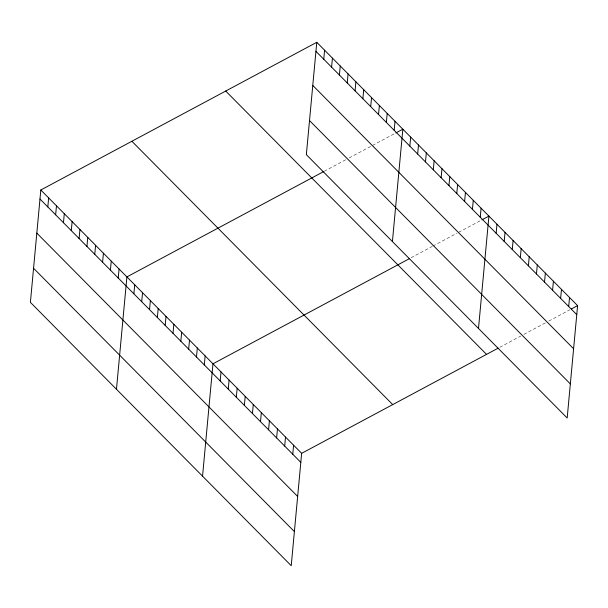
<?xml version="1.0" encoding="UTF-8"?>
<svg xmlns="http://www.w3.org/2000/svg" width="608" height="608" viewBox="0 0 608 608"><rect width="100%" height="100%" fill="white"/><g stroke="black" fill="none" stroke-linecap="round" stroke-linejoin="round"><path stroke-width="0.46" stroke-dasharray="3.04 2.28" d="M324.239 171.281L346.028 159.615M349.144 157.951L371.716 145.867M372.491 145.449L395.063 133.365M411.084 257.762L432.098 246.514M432.881 246.096L457.011 233.183M458.561 232.355L481.133 220.271M499.768 347.297L520.782 336.049M523.898 334.385L545.688 322.719M548.804 321.054L569.818 309.806"/><path stroke-width="0.91" d="M40.82 190L30.4 302.358L291.224 565.698L301.652 453.34L40.82 190L316.776 42.302L577.6 305.642L567.18 418L306.348 154.66L316.776 42.302M47.812 206.925L48.648 197.904M55.64 214.822L56.476 205.8M63.46 222.726L64.296 213.704M71.288 230.622L72.124 221.601M79.108 238.526L79.944 229.505M86.936 246.422L87.772 237.401M94.757 254.326L95.6 245.305M102.585 262.223L103.421 253.202M110.413 270.127L111.249 261.106M118.233 278.023L119.069 269.002M116.47 389.264L126.897 276.906L323.456 171.692M133.882 293.824L134.718 284.802M141.71 301.728L142.546 292.706M149.538 309.624L150.374 300.603M157.358 317.528L158.194 308.507M165.186 325.424L166.022 316.403M173.006 333.328L173.842 324.307M180.834 341.225L181.67 332.204M188.655 349.129L189.498 340.108M196.483 357.025L197.319 348.004M204.311 364.929L205.147 355.908M202.548 476.163L212.967 363.804L409.534 258.598M220.195 380.965L221.031 371.944M228.258 389.105L229.094 380.084M236.322 397.244L237.158 388.223M244.378 405.384L245.214 396.363M252.442 413.524L253.278 404.502M260.505 421.663L261.341 412.642M268.569 429.803L269.405 420.782M276.625 437.942L277.468 428.921M284.688 446.082L285.524 437.061M323.76 59.219L324.596 50.198M292.752 454.222L293.588 445.2M331.588 67.123L332.424 58.102M339.408 75.02L340.244 65.998M347.236 82.924L348.072 73.902M355.057 90.82L355.893 81.799M362.885 98.724L363.721 89.703M370.713 106.62L371.549 97.599M378.533 114.524L379.369 105.503M386.361 122.421L387.197 113.4M394.182 130.325L395.018 121.304M392.418 241.558L402.846 129.2L395.838 132.954M409.83 146.125L410.674 137.104M417.658 154.022L418.494 145M425.486 161.926L426.322 152.904M433.306 169.822L434.142 160.801M441.134 177.726L441.97 168.705M448.955 185.622L449.791 176.601M456.783 193.526L457.619 184.505M464.611 201.423L465.447 192.402M472.431 209.327L473.267 200.306M480.259 217.223L481.095 208.202M478.496 328.464L488.916 216.106L481.916 219.853M496.143 233.267L496.979 224.246M504.207 241.406L505.043 232.385M512.27 249.546L513.106 240.525M520.326 257.686L521.17 248.664M528.39 265.825L529.226 256.804M536.454 273.965L537.29 264.944M544.517 282.104L545.353 273.083M552.581 290.244L553.417 281.223M560.637 298.384L561.473 289.362M568.7 306.523L569.536 297.502M301.652 453.34L498.21 348.133M571.376 308.97L577.6 305.642M315.932 51.323L576.764 314.663M312.77 85.424L573.602 348.764M309.51 120.559L570.342 383.899M225.712 91.04L486.537 354.38M131.883 141.261L392.715 404.601M39.984 199.021L300.816 462.361M36.822 233.122L297.654 496.462M33.562 268.257L294.394 531.597"/></g></svg>
